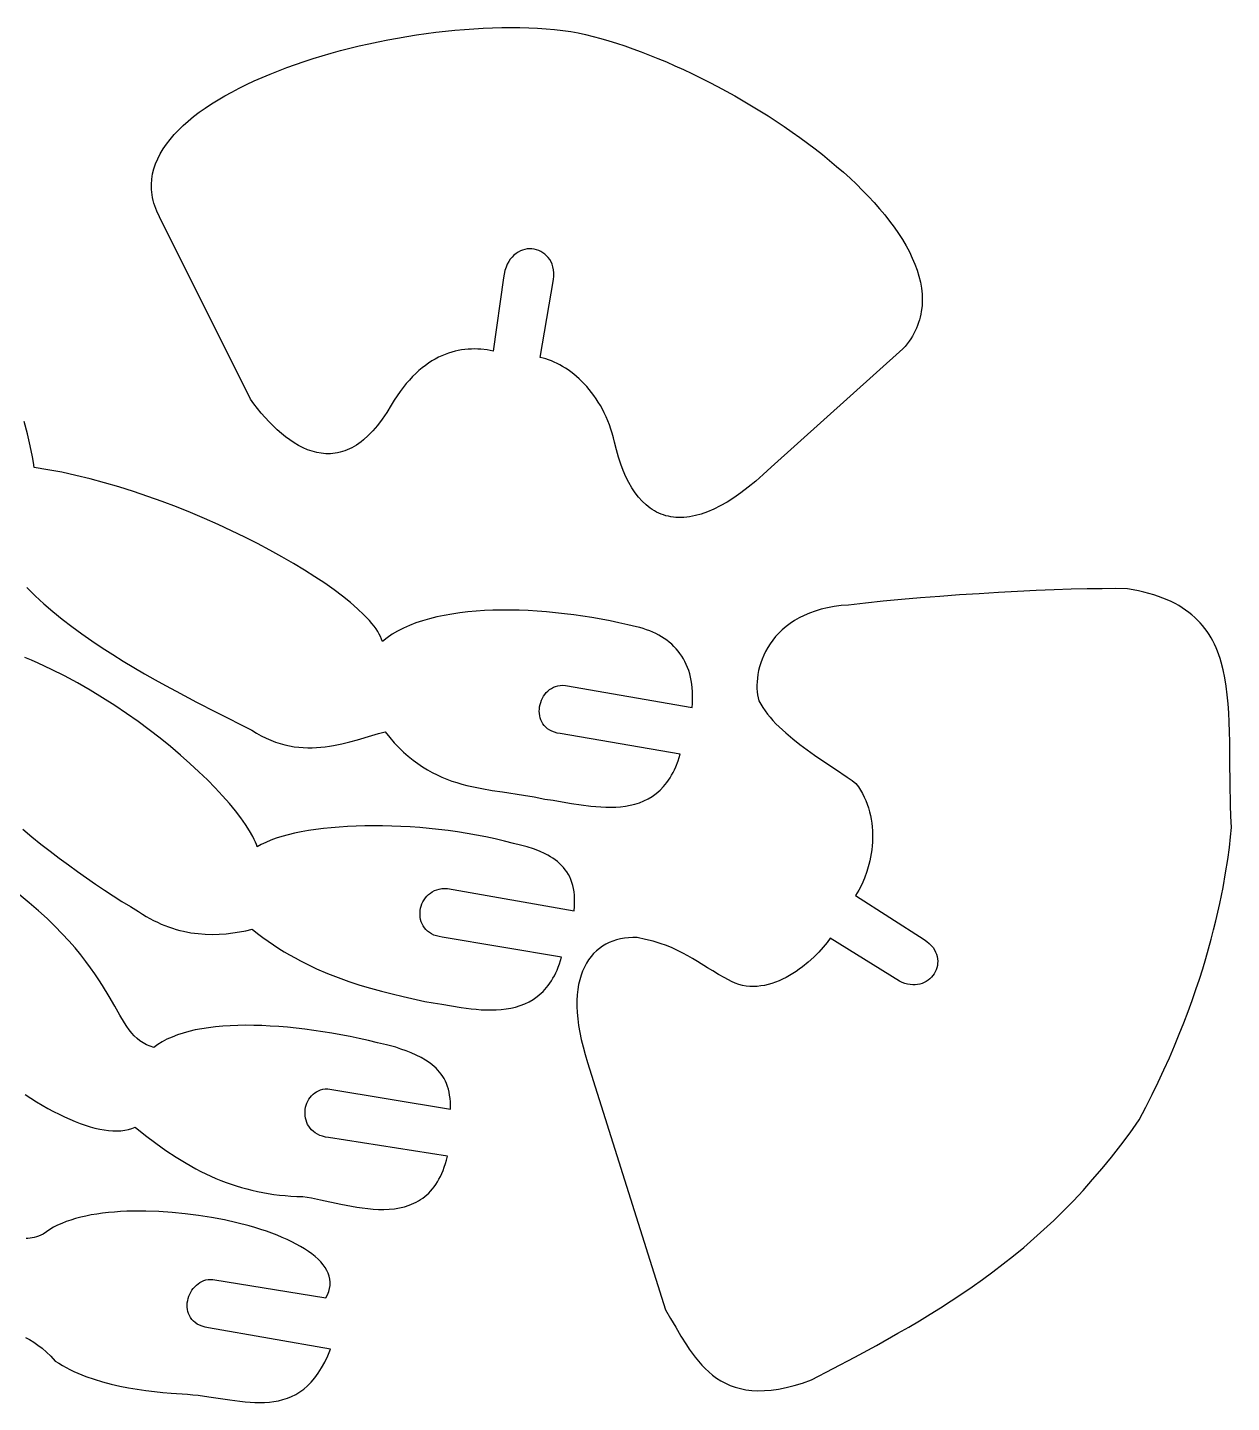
# Model space of a CAD drawing. Extents: x 0 to 511, y 0 to 190.
# Drawn here: x 432.5 to 510.7, y 0.9 to 90.2 of the extents above; entities that cross this region are included whole.
import ezdxf

# ---------------------------------------------------------------- set-up
doc = ezdxf.new("R2010")
doc.units = 0
doc.layers.add('LAYER_1', color=1, linetype='CONTINUOUS')

msp = doc.modelspace()

# ---------------------------------------------------------------- linework, layer by layer
at = {"layer": 'LAYER_1'}
for points in [[(463.449, 73.904), (462.765, 69.151), (462.373, 69.223), (461.971, 69.268), (461.766, 69.281), (461.56, 69.285), (461.352, 69.282), (461.143, 69.271), (460.932, 69.251), (460.72, 69.222), (460.506, 69.184), (460.293, 69.137), (460.078, 69.079), (459.863, 69.012), (459.648, 68.933), (459.433, 68.844), (459.219, 68.743), (459.004, 68.631), (458.791, 68.507), (458.578, 68.37), (458.366, 68.221), (458.155, 68.058), (457.946, 67.882), (457.738, 67.693), (457.532, 67.489), (457.328, 67.271), (457.126, 67.038), (456.926, 66.791), (456.729, 66.527), (456.535, 66.248), (456.344, 65.953), (456.156, 65.641), (455.859, 65.158), (455.561, 64.719), (455.261, 64.324), (454.959, 63.971), (454.655, 63.659), (454.351, 63.387), (454.198, 63.266), (454.046, 63.153), (453.893, 63.05), (453.74, 62.957), (453.587, 62.872), (453.434, 62.796), (453.281, 62.728), (453.128, 62.669), (452.975, 62.619), (452.823, 62.576), (452.67, 62.542), (452.518, 62.515), (452.366, 62.496), (452.214, 62.485), (451.911, 62.484), (451.61, 62.511), (451.311, 62.565), (451.014, 62.644), (450.719, 62.748), (450.427, 62.875), (450.137, 63.023), (449.851, 63.192), (449.569, 63.38), (449.29, 63.586), (449.016, 63.808), (448.745, 64.046), (448.48, 64.298), (448.219, 64.562), (447.964, 64.838), (447.714, 65.124), (447.47, 65.419), (447.233, 65.721), (447.001, 66.03), (441.092, 77.87), (440.925, 78.227), (440.854, 78.405), (440.791, 78.581), (440.737, 78.758), (440.691, 78.933), (440.653, 79.108), (440.623, 79.282), (440.6, 79.455), (440.586, 79.628), (440.579, 79.8), (440.58, 79.971), (440.604, 80.31), (440.657, 80.646), (440.739, 80.979), (440.849, 81.308), (440.986, 81.633), (441.149, 81.954), (441.339, 82.272), (441.553, 82.585), (441.791, 82.894), (442.052, 83.198), (442.337, 83.498), (442.643, 83.793), (442.971, 84.083), (443.319, 84.368), (443.687, 84.648), (444.074, 84.922), (444.479, 85.192), (444.902, 85.456), (445.342, 85.714), (445.798, 85.966), (446.269, 86.212), (446.755, 86.452), (447.255, 86.686), (447.768, 86.914), (448.293, 87.135), (448.83, 87.349), (449.379, 87.557), (449.937, 87.758), (450.505, 87.952), (451.082, 88.138), (451.666, 88.317), (452.258, 88.489), (452.857, 88.653), (453.461, 88.81), (454.071, 88.958), (454.685, 89.099), (455.302, 89.231), (455.923, 89.355), (456.546, 89.471), (457.17, 89.578), (457.794, 89.677), (458.419, 89.767), (459.043, 89.847), (459.666, 89.919), (460.286, 89.982), (460.903, 90.035), (461.517, 90.078), (462.126, 90.112), (462.73, 90.136), (463.328, 90.151), (463.919, 90.155), (464.503, 90.149), (465.079, 90.132), (465.646, 90.106), (466.204, 90.068), (466.751, 90.02), (467.287, 89.961), (467.811, 89.892), (468.283, 89.8), (468.765, 89.694), (469.258, 89.574), (469.759, 89.44), (470.27, 89.293), (470.788, 89.132), (471.313, 88.96), (471.844, 88.774), (472.381, 88.577), (472.923, 88.369), (473.469, 88.148), (474.018, 87.917), (474.571, 87.676), (475.125, 87.424), (475.68, 87.162), (476.236, 86.89), (476.792, 86.61), (477.347, 86.32), (477.901, 86.022), (478.452, 85.716), (479, 85.401), (479.544, 85.079), (480.083, 84.75), (480.618, 84.415), (481.146, 84.072), (481.668, 83.724), (482.182, 83.369), (482.688, 83.009), (483.186, 82.644), (483.673, 82.275), (484.151, 81.9), (484.617, 81.522), (485.072, 81.14), (485.514, 80.754), (485.943, 80.365), (486.358, 79.974), (486.758, 79.58), (487.143, 79.184), (487.512, 78.787), (487.864, 78.388), (488.198, 77.987), (488.515, 77.587), (488.812, 77.186), (489.089, 76.784), (489.346, 76.384), (489.582, 75.983), (489.796, 75.584), (489.987, 75.186), (490.155, 74.79), (490.299, 74.396), (490.418, 74.005), (490.512, 73.616), (490.579, 73.23), (490.62, 72.847), (490.632, 72.469), (490.617, 72.094), (490.572, 71.724), (490.538, 71.54), (490.497, 71.358), (490.448, 71.177), (490.392, 70.998), (490.327, 70.82), (490.255, 70.643), (490.175, 70.468), (490.086, 70.294), (489.99, 70.122), (489.885, 69.951), (489.772, 69.782), (489.65, 69.614), (489.52, 69.449), (489.381, 69.285), (480.816, 61.608), (480.31, 61.137), (479.815, 60.704), (479.332, 60.309), (478.861, 59.952), (478.402, 59.632), (477.955, 59.349), (477.519, 59.102), (477.096, 58.89), (476.684, 58.714), (476.285, 58.572), (475.898, 58.465), (475.709, 58.424), (475.523, 58.391), (475.34, 58.367), (475.16, 58.351), (474.983, 58.343), (474.809, 58.343), (474.638, 58.351), (474.471, 58.367), (474.306, 58.391), (474.145, 58.423), (473.986, 58.463), (473.831, 58.51), (473.679, 58.566), (473.53, 58.628), (473.384, 58.699), (473.241, 58.777), (473.102, 58.862), (472.965, 58.955), (472.832, 59.055), (472.702, 59.162), (472.451, 59.398), (472.213, 59.662), (471.988, 59.954), (471.775, 60.273), (471.575, 60.619), (471.388, 60.992), (471.214, 61.39), (471.053, 61.813), (470.906, 62.261), (470.771, 62.734), (470.649, 63.23), (470.577, 63.524), (470.497, 63.811), (470.409, 64.09), (470.313, 64.362), (470.21, 64.626), (470.1, 64.883), (469.983, 65.132), (469.859, 65.373), (469.73, 65.607), (469.595, 65.833), (469.454, 66.051), (469.308, 66.261), (469.158, 66.464), (469.003, 66.658), (468.844, 66.844), (468.681, 67.023), (468.515, 67.193), (468.345, 67.355), (468.173, 67.509), (467.998, 67.654), (467.821, 67.792), (467.643, 67.921), (467.462, 68.041), (467.281, 68.153), (467.099, 68.257), (466.916, 68.352), (466.733, 68.439), (466.55, 68.516), (466.368, 68.586), (466.186, 68.646), (466.006, 68.698), (465.827, 68.741), (466.694, 73.798), (466.711, 74.019), (466.708, 74.228), (466.687, 74.425), (466.648, 74.609), (466.594, 74.781), (466.526, 74.94), (466.443, 75.087), (466.349, 75.219), (466.243, 75.339), (466.127, 75.445), (466.003, 75.537), (465.87, 75.615), (465.732, 75.679), (465.588, 75.728), (465.44, 75.762), (465.289, 75.782), (465.137, 75.787), (464.984, 75.776), (464.832, 75.75), (464.681, 75.708), (464.534, 75.65), (464.39, 75.576), (464.253, 75.486), (464.121, 75.379), (463.998, 75.256), (463.883, 75.115), (463.779, 74.958), (463.685, 74.782), (463.605, 74.59), (463.537, 74.379), (463.485, 74.151), (463.449, 73.904)], [(489.157, 28.254), (484.659, 31.044), (484.45, 30.756), (484.2, 30.448), (483.91, 30.129), (483.586, 29.805), (483.23, 29.485), (482.847, 29.174), (482.645, 29.025), (482.438, 28.881), (482.226, 28.744), (482.009, 28.613), (481.788, 28.49), (481.563, 28.377), (481.335, 28.273), (481.103, 28.18), (480.869, 28.098), (480.633, 28.029), (480.395, 27.974), (480.156, 27.932), (479.916, 27.906), (479.676, 27.897), (479.435, 27.904), (479.196, 27.929), (478.957, 27.973), (478.72, 28.037), (478.485, 28.122), (478.252, 28.228), (477.809, 28.46), (477.404, 28.686), (477.029, 28.905), (476.68, 29.117), (476.029, 29.522), (475.716, 29.713), (475.402, 29.897), (475.081, 30.073), (474.748, 30.242), (474.395, 30.402), (474.016, 30.554), (473.606, 30.698), (473.157, 30.833), (472.664, 30.959), (472.121, 31.076), (471.84, 31.079), (471.566, 31.065), (471.299, 31.036), (471.039, 30.99), (470.787, 30.929), (470.544, 30.851), (470.31, 30.756), (470.085, 30.645), (469.87, 30.518), (469.666, 30.374), (469.473, 30.214), (469.292, 30.037), (469.122, 29.844), (468.966, 29.634), (468.822, 29.407), (468.692, 29.164), (468.577, 28.904), (468.476, 28.627), (468.391, 28.333), (468.321, 28.022), (468.267, 27.695), (468.231, 27.35), (468.211, 26.988), (468.21, 26.61), (468.227, 26.214), (468.263, 25.801), (468.318, 25.371), (468.393, 24.923), (468.489, 24.459), (468.606, 23.977), (468.744, 23.477), (468.905, 22.961), (473.96, 6.905), (474.294, 6.348), (474.627, 5.777), (474.966, 5.204), (475.318, 4.638), (475.502, 4.361), (475.692, 4.09), (475.889, 3.827), (476.095, 3.572), (476.31, 3.327), (476.535, 3.094), (476.771, 2.873), (477.019, 2.666), (477.281, 2.475), (477.557, 2.3), (477.847, 2.143), (478.154, 2.005), (478.478, 1.889), (478.82, 1.794), (479.181, 1.723), (479.561, 1.676), (479.963, 1.655), (480.386, 1.662), (480.832, 1.698), (481.302, 1.763), (481.797, 1.86), (482.318, 1.99), (482.865, 2.154), (483.44, 2.354), (484.848, 3.095), (486.255, 3.843), (487.658, 4.604), (489.056, 5.387), (489.752, 5.789), (490.446, 6.2), (491.137, 6.619), (491.826, 7.049), (492.512, 7.489), (493.196, 7.942), (493.876, 8.408), (494.552, 8.888), (495.225, 9.382), (495.894, 9.893), (496.559, 10.42), (497.219, 10.965), (497.874, 11.529), (498.525, 12.113), (499.171, 12.717), (499.811, 13.343), (500.446, 13.991), (501.075, 14.663), (501.698, 15.359), (502.315, 16.081), (502.925, 16.829), (503.528, 17.604), (504.125, 18.408), (504.714, 19.241), (505.149, 20.068), (505.562, 20.885), (505.954, 21.692), (506.326, 22.487), (506.677, 23.27), (507.01, 24.041), (507.324, 24.799), (507.619, 25.544), (507.897, 26.276), (508.158, 26.993), (508.402, 27.696), (508.631, 28.383), (508.844, 29.055), (509.042, 29.71), (509.226, 30.35), (509.396, 30.972), (509.553, 31.576), (509.698, 32.163), (509.952, 33.28), (510.162, 34.319), (510.332, 35.276), (510.469, 36.148), (510.575, 36.931), (510.655, 37.62), (510.714, 38.212), (510.679, 38.949), (510.654, 39.676), (510.626, 41.097), (510.614, 42.47), (510.6, 43.791), (510.587, 44.43), (510.567, 45.054), (510.537, 45.662), (510.496, 46.254), (510.442, 46.829), (510.372, 47.387), (510.284, 47.926), (510.177, 48.447), (510.047, 48.948), (509.972, 49.191), (509.892, 49.43), (509.805, 49.662), (509.711, 49.89), (509.61, 50.113), (509.501, 50.329), (509.385, 50.541), (509.261, 50.747), (509.128, 50.947), (508.987, 51.142), (508.837, 51.331), (508.678, 51.514), (508.51, 51.691), (508.332, 51.861), (508.144, 52.026), (507.946, 52.185), (507.737, 52.337), (507.518, 52.484), (507.288, 52.623), (507.047, 52.756), (506.794, 52.883), (506.529, 53.003), (506.252, 53.116), (505.963, 53.223), (505.661, 53.322), (505.347, 53.415), (505.019, 53.5), (504.678, 53.579), (504.323, 53.65), (503.954, 53.714), (503.18, 53.726), (502.305, 53.724), (501.341, 53.71), (500.3, 53.684), (499.193, 53.647), (498.03, 53.599), (496.823, 53.542), (495.584, 53.474), (494.324, 53.398), (493.053, 53.314), (491.784, 53.221), (490.527, 53.122), (489.293, 53.016), (488.095, 52.904), (486.943, 52.786), (485.848, 52.664), (485.366, 52.625), (484.908, 52.566), (484.473, 52.486), (484.062, 52.388), (483.673, 52.272), (483.306, 52.139), (482.961, 51.991), (482.637, 51.828), (482.334, 51.652), (482.051, 51.464), (481.788, 51.265), (481.544, 51.056), (481.32, 50.837), (481.113, 50.611), (480.925, 50.379), (480.754, 50.14), (480.6, 49.897), (480.463, 49.651), (480.342, 49.402), (480.236, 49.152), (480.146, 48.901), (480.07, 48.652), (480.009, 48.405), (479.961, 48.161), (479.927, 47.921), (479.906, 47.686), (479.897, 47.458), (479.9, 47.237), (479.914, 47.025), (479.94, 46.823), (479.976, 46.632), (480.022, 46.452), (480.14, 46.232), (480.273, 46.013), (480.421, 45.797), (480.581, 45.584), (480.754, 45.373), (480.938, 45.165), (481.132, 44.959), (481.335, 44.757), (481.764, 44.361), (482.218, 43.979), (482.689, 43.61), (483.167, 43.257), (483.646, 42.919), (484.117, 42.598), (485.004, 42.009), (485.763, 41.497), (486.075, 41.272), (486.33, 41.07), (486.484, 40.859), (486.625, 40.642), (486.754, 40.42), (486.869, 40.194), (486.973, 39.963), (487.065, 39.728), (487.145, 39.489), (487.214, 39.248), (487.272, 39.004), (487.32, 38.758), (487.357, 38.511), (487.384, 38.263), (487.402, 38.014), (487.41, 37.765), (487.409, 37.516), (487.399, 37.268), (487.381, 37.022), (487.354, 36.777), (487.32, 36.535), (487.278, 36.295), (487.228, 36.058), (487.172, 35.825), (487.04, 35.372), (486.883, 34.939), (486.705, 34.53), (486.507, 34.149), (486.401, 33.97), (486.292, 33.8), (490.765, 30.954), (490.937, 30.83), (491.089, 30.7), (491.221, 30.564), (491.333, 30.425), (491.427, 30.282), (491.503, 30.136), (491.561, 29.989), (491.602, 29.841), (491.628, 29.693), (491.637, 29.546), (491.632, 29.4), (491.612, 29.258), (491.579, 29.118), (491.532, 28.983), (491.473, 28.853), (491.402, 28.729), (491.32, 28.612), (491.227, 28.502), (491.124, 28.401), (491.012, 28.31), (490.89, 28.229), (490.761, 28.158), (490.625, 28.1), (490.481, 28.055), (490.331, 28.023), (490.175, 28.005), (490.015, 28.004), (489.85, 28.018), (489.681, 28.049), (489.509, 28.098), (489.334, 28.166), (489.157, 28.254)]]:
    msp.add_lwpolyline(points, close=True, dxfattribs=at)
for points in [[(432.48, 53.794), (433.02, 53.267), (433.585, 52.751), (434.175, 52.246), (434.785, 51.751), (435.413, 51.268), (436.058, 50.796), (436.716, 50.335), (437.385, 49.886), (438.063, 49.448), (438.747, 49.021), (439.435, 48.606), (440.124, 48.202), (440.811, 47.811), (441.496, 47.43), (442.174, 47.062), (443.502, 46.361), (444.777, 45.708), (447.087, 44.549), (447.401, 44.351), (447.713, 44.174), (448.023, 44.018), (448.332, 43.882), (448.64, 43.764), (448.945, 43.664), (449.248, 43.582), (449.549, 43.516), (449.848, 43.465), (450.144, 43.428), (450.438, 43.405), (450.729, 43.394), (451.017, 43.395), (451.301, 43.407), (451.583, 43.429), (451.862, 43.459), (452.137, 43.498), (452.408, 43.544), (452.939, 43.654), (453.455, 43.782), (453.953, 43.92), (454.893, 44.201), (455.333, 44.328), (455.752, 44.438), (456.05, 44.069), (456.35, 43.727), (456.652, 43.409), (456.955, 43.115), (457.26, 42.844), (457.567, 42.594), (457.875, 42.365), (458.185, 42.154), (458.497, 41.963), (458.81, 41.788), (459.125, 41.629), (459.442, 41.485), (459.76, 41.355), (460.08, 41.238), (460.402, 41.132), (460.725, 41.037), (461.051, 40.952), (461.377, 40.875), (462.036, 40.742), (462.701, 40.629), (463.372, 40.528), (464.735, 40.327), (465.427, 40.209), (466.125, 40.069), (466.664, 39.989), (467.241, 39.892), (467.846, 39.789), (468.474, 39.69), (469.115, 39.607), (469.438, 39.575), (469.763, 39.552), (470.086, 39.538), (470.409, 39.535), (470.729, 39.544), (471.047, 39.568), (471.36, 39.607), (471.668, 39.663), (471.97, 39.736), (472.265, 39.83), (472.552, 39.944), (472.831, 40.081), (473.099, 40.242), (473.357, 40.427), (473.603, 40.64), (473.836, 40.88), (473.948, 41.012), (474.056, 41.15), (474.161, 41.297), (474.261, 41.451), (474.358, 41.614), (474.451, 41.784), (474.54, 41.964), (474.624, 42.151), (474.78, 42.553), (474.918, 42.992), (467.118, 44.322), (466.925, 44.355), (466.747, 44.403), (466.585, 44.465), (466.438, 44.541), (466.307, 44.628), (466.191, 44.726), (466.089, 44.834), (466.002, 44.951), (465.928, 45.075), (465.869, 45.205), (465.823, 45.34), (465.79, 45.48), (465.77, 45.623), (465.763, 45.768), (465.768, 45.913), (465.786, 46.058), (465.814, 46.202), (465.855, 46.344), (465.907, 46.482), (465.969, 46.615), (466.042, 46.742), (466.126, 46.862), (466.219, 46.975), (466.322, 47.078), (466.435, 47.171), (466.557, 47.252), (466.688, 47.322), (466.827, 47.377), (466.975, 47.418), (467.13, 47.443), (467.294, 47.452), (467.465, 47.442), (475.681, 46.01), (475.704, 46.279), (475.716, 46.542), (475.719, 46.799), (475.712, 47.048), (475.695, 47.291), (475.668, 47.527), (475.631, 47.756), (475.586, 47.978), (475.531, 48.194), (475.467, 48.402), (475.394, 48.604), (475.312, 48.799), (475.222, 48.988), (475.123, 49.169), (475.016, 49.343), (474.9, 49.511), (474.777, 49.672), (474.646, 49.826), (474.507, 49.973), (474.361, 50.113), (474.207, 50.246), (474.046, 50.372), (473.878, 50.491), (473.703, 50.603), (473.521, 50.709), (473.333, 50.807), (473.138, 50.898), (472.937, 50.983), (472.73, 51.06), (472.516, 51.13), (472.297, 51.194), (472.072, 51.25), (471.507, 51.386), (470.934, 51.514), (470.356, 51.634), (469.772, 51.746), (469.185, 51.848), (468.594, 51.942), (468.002, 52.027), (467.409, 52.102), (466.816, 52.167), (466.224, 52.222), (465.635, 52.267), (465.049, 52.301), (464.466, 52.324), (463.89, 52.336), (463.319, 52.336), (462.756, 52.325), (462.201, 52.301), (461.656, 52.265), (461.12, 52.217), (460.597, 52.155), (460.085, 52.08), (459.588, 51.992), (459.104, 51.89), (458.637, 51.774), (458.185, 51.643), (457.752, 51.498), (457.336, 51.338), (456.941, 51.163), (456.566, 50.972), (456.213, 50.766), (455.882, 50.543), (455.575, 50.304), (455.525, 50.457), (455.459, 50.615), (455.376, 50.777), (455.278, 50.945), (455.164, 51.116), (455.036, 51.292), (454.892, 51.472), (454.734, 51.655), (454.562, 51.842), (454.376, 52.033), (453.965, 52.423), (453.502, 52.824), (452.991, 53.234), (452.434, 53.652), (451.833, 54.076), (451.192, 54.504), (450.513, 54.935), (449.798, 55.367), (449.05, 55.799), (448.272, 56.228), (447.467, 56.654), (446.636, 57.073), (445.784, 57.486), (444.911, 57.89), (444.021, 58.283), (443.117, 58.665), (442.201, 59.032), (441.275, 59.384), (440.343, 59.719), (439.407, 60.036), (438.47, 60.332), (437.533, 60.606), (436.601, 60.856), (435.674, 61.081), (434.757, 61.279), (433.852, 61.449), (432.96, 61.588), (432.912, 61.926), (432.855, 62.276), (432.711, 63.006), (432.531, 63.774), (432.318, 64.577)], [(432.218, 38.103), (432.806, 37.618), (433.399, 37.144), (433.995, 36.68), (434.591, 36.227), (435.186, 35.787), (435.78, 35.358), (436.369, 34.943), (436.954, 34.542), (437.531, 34.155), (438.1, 33.783), (438.66, 33.426), (439.208, 33.086), (439.742, 32.762), (439.988, 32.602), (440.233, 32.452), (440.478, 32.313), (440.723, 32.184), (440.967, 32.065), (441.211, 31.955), (441.454, 31.855), (441.696, 31.764), (441.938, 31.682), (442.178, 31.608), (442.418, 31.542), (442.657, 31.485), (443.132, 31.393), (443.602, 31.33), (444.067, 31.294), (444.526, 31.283), (444.979, 31.294), (445.424, 31.326), (445.862, 31.376), (446.292, 31.442), (446.713, 31.523), (447.125, 31.616), (447.471, 31.345), (447.817, 31.085), (448.164, 30.837), (448.511, 30.6), (448.858, 30.373), (449.206, 30.157), (449.554, 29.95), (449.903, 29.753), (450.252, 29.565), (450.601, 29.386), (451.301, 29.052), (452.001, 28.749), (452.703, 28.473), (453.405, 28.223), (454.107, 27.994), (454.81, 27.785), (455.513, 27.592), (456.216, 27.412), (456.919, 27.243), (458.323, 26.924), (458.864, 26.845), (459.443, 26.746), (460.054, 26.641), (460.687, 26.539), (461.335, 26.453), (461.663, 26.42), (461.991, 26.394), (462.319, 26.379), (462.646, 26.374), (462.971, 26.382), (463.293, 26.403), (463.61, 26.44), (463.923, 26.494), (464.229, 26.566), (464.529, 26.658), (464.82, 26.77), (465.102, 26.905), (465.375, 27.064), (465.636, 27.249), (465.885, 27.46), (466.005, 27.576), (466.121, 27.699), (466.234, 27.83), (466.344, 27.968), (466.449, 28.114), (466.551, 28.268), (466.649, 28.43), (466.743, 28.6), (466.832, 28.779), (466.917, 28.967), (466.998, 29.163), (467.074, 29.369), (467.212, 29.807), (459.465, 31.108), (459.267, 31.136), (459.085, 31.181), (458.917, 31.24), (458.765, 31.313), (458.627, 31.398), (458.504, 31.494), (458.395, 31.601), (458.301, 31.716), (458.22, 31.84), (458.154, 31.97), (458.101, 32.106), (458.061, 32.246), (458.035, 32.39), (458.022, 32.536), (458.022, 32.683), (458.034, 32.83), (458.059, 32.976), (458.097, 33.12), (458.146, 33.26), (458.208, 33.396), (458.281, 33.525), (458.366, 33.648), (458.463, 33.764), (458.57, 33.869), (458.689, 33.965), (458.818, 34.05), (458.959, 34.121), (459.109, 34.18), (459.27, 34.223), (459.441, 34.25), (459.622, 34.261), (459.813, 34.253), (468.029, 32.821), (468.051, 33.088), (468.061, 33.344), (468.059, 33.588), (468.046, 33.822), (468.022, 34.045), (467.986, 34.257), (467.94, 34.46), (467.883, 34.653), (467.816, 34.836), (467.739, 35.011), (467.653, 35.177), (467.557, 35.334), (467.452, 35.483), (467.339, 35.625), (467.216, 35.759), (467.086, 35.886), (466.947, 36.005), (466.801, 36.119), (466.647, 36.226), (466.487, 36.327), (466.319, 36.422), (466.144, 36.512), (465.777, 36.678), (465.386, 36.825), (464.974, 36.958), (464.543, 37.078), (464.095, 37.188), (463.502, 37.339), (462.902, 37.48), (462.297, 37.61), (461.687, 37.728), (461.074, 37.836), (460.458, 37.933), (459.842, 38.019), (459.225, 38.095), (458.61, 38.16), (457.997, 38.215), (457.388, 38.259), (456.783, 38.293), (456.184, 38.317), (455.592, 38.331), (455.009, 38.335), (454.434, 38.329), (453.87, 38.313), (453.318, 38.287), (452.778, 38.252), (452.252, 38.207), (451.741, 38.153), (451.246, 38.09), (450.769, 38.017), (450.31, 37.935), (449.87, 37.844), (449.452, 37.744), (449.055, 37.636), (448.681, 37.518), (448.332, 37.392), (448.008, 37.257), (447.71, 37.113), (447.44, 36.961), (447.392, 37.116), (447.33, 37.279), (447.255, 37.451), (447.168, 37.63), (446.955, 38.011), (446.694, 38.42), (446.387, 38.854), (446.035, 39.31), (445.639, 39.787), (445.202, 40.281), (444.726, 40.79), (444.212, 41.312), (443.663, 41.843), (443.079, 42.382), (442.463, 42.926), (441.817, 43.471), (441.142, 44.017), (440.441, 44.559), (439.714, 45.096), (438.964, 45.624), (438.193, 46.142), (437.402, 46.647), (436.594, 47.136), (435.769, 47.607), (434.931, 48.057), (434.079, 48.483), (433.218, 48.883), (432.784, 49.073), (432.348, 49.255)], [(432.374, 20.894), (432.749, 20.651), (433.122, 20.419), (433.492, 20.198), (433.858, 19.989), (434.22, 19.793), (434.577, 19.609), (434.93, 19.439), (435.276, 19.281), (435.617, 19.137), (435.952, 19.008), (436.28, 18.892), (436.6, 18.792), (436.913, 18.706), (437.217, 18.637), (437.513, 18.583), (437.799, 18.545), (438.076, 18.523), (438.343, 18.519), (438.6, 18.532), (438.845, 18.563), (439.079, 18.611), (439.301, 18.678), (439.511, 18.764), (440.194, 18.228), (440.865, 17.726), (441.524, 17.26), (442.177, 16.828), (442.825, 16.43), (443.47, 16.067), (443.793, 15.898), (444.117, 15.737), (444.441, 15.585), (444.767, 15.441), (445.094, 15.306), (445.423, 15.178), (445.754, 15.06), (446.088, 14.949), (446.424, 14.847), (446.764, 14.753), (447.108, 14.667), (447.455, 14.589), (447.807, 14.52), (448.163, 14.459), (448.524, 14.405), (448.891, 14.36), (449.263, 14.323), (449.641, 14.294), (450.025, 14.273), (450.416, 14.26), (450.683, 14.221), (450.964, 14.172), (451.562, 14.051), (452.873, 13.766), (453.565, 13.631), (453.916, 13.572), (454.269, 13.521), (454.622, 13.479), (454.975, 13.448), (455.326, 13.43), (455.673, 13.428), (456.016, 13.442), (456.354, 13.475), (456.684, 13.528), (457.007, 13.603), (457.32, 13.702), (457.623, 13.827), (457.77, 13.9), (457.914, 13.979), (458.054, 14.066), (458.192, 14.161), (458.325, 14.263), (458.455, 14.373), (458.581, 14.492), (458.704, 14.618), (458.822, 14.754), (458.935, 14.898), (459.044, 15.052), (459.149, 15.215), (459.249, 15.387), (459.344, 15.569), (459.433, 15.762), (459.518, 15.964), (459.597, 16.177), (459.671, 16.4), (459.738, 16.635), (459.8, 16.88), (452.072, 18.092), (451.872, 18.125), (451.687, 18.172), (451.517, 18.233), (451.361, 18.306), (451.22, 18.391), (451.093, 18.485), (450.98, 18.59), (450.88, 18.702), (450.795, 18.822), (450.722, 18.948), (450.663, 19.079), (450.616, 19.215), (450.582, 19.353), (450.56, 19.494), (450.551, 19.636), (450.553, 19.779), (450.567, 19.92), (450.593, 20.06), (450.629, 20.197), (450.677, 20.33), (450.736, 20.458), (450.805, 20.58), (450.884, 20.695), (450.973, 20.802), (451.073, 20.901), (451.181, 20.989), (451.3, 21.067), (451.427, 21.132), (451.563, 21.184), (451.708, 21.223), (451.862, 21.246), (452.024, 21.254), (459.99, 19.941), (459.995, 20.181), (459.989, 20.411), (459.972, 20.631), (459.944, 20.842), (459.907, 21.043), (459.86, 21.235), (459.803, 21.417), (459.737, 21.592), (459.663, 21.758), (459.581, 21.916), (459.49, 22.066), (459.392, 22.209), (459.288, 22.345), (459.176, 22.474), (459.058, 22.597), (458.934, 22.713), (458.804, 22.823), (458.669, 22.927), (458.385, 23.12), (458.085, 23.294), (457.771, 23.45), (457.446, 23.591), (457.114, 23.72), (456.778, 23.839), (456.439, 23.95), (455.849, 24.104), (455.256, 24.25), (454.663, 24.389), (454.069, 24.519), (453.475, 24.642), (452.882, 24.756), (452.292, 24.861), (451.705, 24.957), (451.122, 25.044), (450.543, 25.122), (449.97, 25.19), (449.404, 25.248), (448.844, 25.296), (448.293, 25.333), (447.751, 25.36), (447.219, 25.376), (446.698, 25.38), (446.188, 25.373), (445.69, 25.355), (445.206, 25.324), (444.736, 25.281), (444.281, 25.226), (443.842, 25.158), (443.419, 25.077), (443.014, 24.983), (442.628, 24.876), (442.261, 24.754), (441.914, 24.619), (441.588, 24.47), (441.283, 24.306), (441.002, 24.127), (440.744, 23.934), (440.486, 24.018), (440.249, 24.119), (440.031, 24.238), (439.829, 24.373), (439.642, 24.525), (439.466, 24.694), (439.299, 24.879), (439.139, 25.08), (438.984, 25.298), (438.831, 25.531), (438.523, 26.046), (438.195, 26.622), (437.83, 27.26), (437.409, 27.958), (437.171, 28.329), (436.912, 28.715), (436.63, 29.115), (436.321, 29.529), (435.985, 29.957), (435.618, 30.399), (435.218, 30.856), (434.783, 31.325), (434.31, 31.808), (433.797, 32.305), (433.242, 32.815), (432.643, 33.338), (431.996, 33.873)], [(432.4, 5.117), (432.666, 4.976), (432.935, 4.813), (433.207, 4.625), (433.483, 4.41), (433.761, 4.166), (434.043, 3.892), (434.329, 3.585), (434.561, 3.437), (434.798, 3.296), (435.041, 3.162), (435.288, 3.035), (435.54, 2.914), (435.796, 2.8), (436.319, 2.589), (436.855, 2.402), (437.402, 2.236), (437.958, 2.091), (438.518, 1.964), (439.083, 1.854), (439.648, 1.759), (440.211, 1.678), (440.77, 1.61), (441.323, 1.552), (441.866, 1.503), (442.916, 1.428), (443.263, 1.397), (443.61, 1.359), (444.301, 1.268), (445.663, 1.065), (446.329, 0.978), (446.657, 0.943), (446.981, 0.917), (447.301, 0.899), (447.617, 0.893), (447.929, 0.899), (448.235, 0.919), (448.536, 0.954), (448.832, 1.007), (449.121, 1.078), (449.405, 1.169), (449.682, 1.281), (449.952, 1.416), (450.215, 1.576), (450.47, 1.762), (450.718, 1.975), (450.958, 2.218), (451.189, 2.491), (451.412, 2.796), (451.625, 3.134), (451.829, 3.508), (452.024, 3.918), (452.208, 4.366), (444.275, 5.745), (444.067, 5.786), (443.879, 5.84), (443.708, 5.908), (443.555, 5.988), (443.42, 6.08), (443.301, 6.181), (443.198, 6.291), (443.112, 6.409), (443.041, 6.534), (442.984, 6.664), (442.942, 6.8), (442.914, 6.939), (442.9, 7.081), (442.898, 7.224), (442.909, 7.368), (442.932, 7.511), (442.967, 7.653), (443.013, 7.792), (443.069, 7.927), (443.136, 8.058), (443.212, 8.183), (443.297, 8.301), (443.391, 8.411), (443.494, 8.512), (443.604, 8.603), (443.722, 8.683), (443.846, 8.751), (443.977, 8.805), (444.114, 8.846), (444.256, 8.871), (444.403, 8.88), (444.555, 8.871), (451.893, 7.677), (452.007, 7.885), (452.092, 8.091), (452.151, 8.296), (452.183, 8.498), (452.189, 8.698), (452.171, 8.895), (452.127, 9.089), (452.061, 9.281), (451.971, 9.471), (451.86, 9.657), (451.727, 9.84), (451.574, 10.019), (451.4, 10.196), (451.208, 10.369), (450.997, 10.538), (450.769, 10.704), (450.523, 10.866), (450.262, 11.023), (449.985, 11.177), (449.693, 11.327), (449.388, 11.472), (449.069, 11.612), (448.738, 11.748), (448.395, 11.88), (448.041, 12.006), (447.677, 12.127), (447.303, 12.244), (446.921, 12.355), (446.133, 12.561), (445.318, 12.745), (444.484, 12.905), (443.635, 13.04), (442.777, 13.151), (441.917, 13.235), (441.061, 13.291), (440.214, 13.319), (439.796, 13.322), (439.382, 13.317), (438.973, 13.305), (438.571, 13.285), (438.175, 13.258), (437.787, 13.222), (437.407, 13.178), (437.036, 13.126), (436.675, 13.066), (436.325, 12.997), (435.985, 12.919), (435.658, 12.833), (435.343, 12.738), (435.041, 12.634), (434.754, 12.52), (434.482, 12.398), (434.225, 12.266), (433.985, 12.125), (433.761, 11.974), (433.556, 11.813), (433.404, 11.747), (433.255, 11.691), (433.11, 11.644), (432.967, 11.606), (432.828, 11.576), (432.693, 11.555), (432.561, 11.542), (432.433, 11.538)]]:
    msp.add_lwpolyline(points, dxfattribs=at)

doc.saveas('drawing.dxf')
